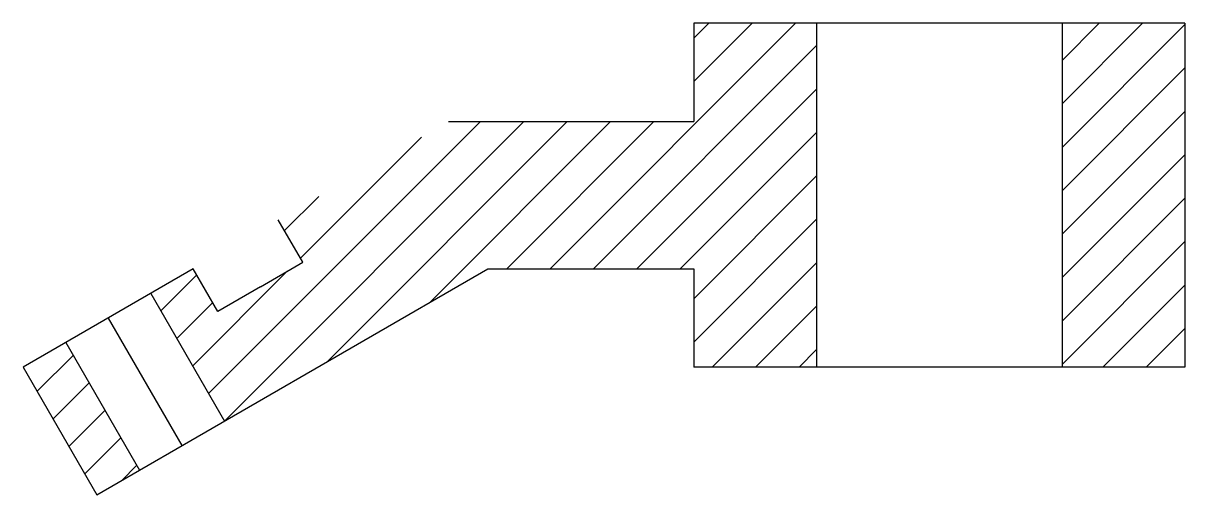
# Model space of a CAD drawing. Header units: inches. Extents: x 691 to 1505, y 476 to 806.
import ezdxf

# ---------------------------------------------------------------- set-up
doc = ezdxf.new("R2010")
doc.units = ezdxf.units.IN
doc.header["$MEASUREMENT"] = 0
doc.layers.add('Hasura', color=4, linetype='Continuous', lineweight=30, plot=False)
doc.layers.add('Perimetru', color=6, linetype='Continuous', lineweight=30, plot=False)

msp = doc.modelspace()

# ---------------------------------------------------------------- hatches: boundary and pattern name
at = {"layer": 'Hasura'}
h = msp.add_hatch(dxfattribs=at)
h.set_pattern_fill('ANSI31', color=256, scale=171.882174)
h.set_pattern_definition([(45, (171.737, -3687.958), (-15.19238, 15.19238), [])])
h.paths.add_polyline_path([(1246.79, 805.84), (1160.85, 805.84), (1160.85, 737.09), (988.97, 737.09), (869.89, 668.34), (887.08, 638.57), (857.3, 621.38), (827.53, 604.19), (810.35, 633.96), (780.57, 616.77), (832.14, 527.46), (1016.6, 633.96), (1160.85, 633.96), (1160.85, 565.21), (1246.79, 565.21)])
h.paths.add_polyline_path([(721.03, 582.4), (691.26, 565.21), (742.83, 475.9), (772.6, 493.08)])
h.paths.add_polyline_path([(1504.62, 805.84), (1418.68, 805.84), (1418.68, 565.21), (1504.62, 565.21)])

# ---------------------------------------------------------------- linework, layer by layer
at = {"layer": 'Perimetru'}
for p, q in [((1504.62, 805.84), (1160.85, 805.84)), ((1160.85, 805.84), (1160.85, 737.09)), ((1246.79, 805.84), (1246.79, 565.21)), ((1418.68, 805.84), (1418.68, 565.21)), ((1504.62, 805.84), (1504.62, 565.21)), ((988.97, 737.09), (1160.85, 737.09)), ((887.08, 638.57), (869.89, 668.34)), ((857.3, 621.38), (887.08, 638.57)), ((810.35, 633.96), (691.26, 565.21)), ((742.83, 475.9), (1016.6, 633.96)), ((827.53, 604.19), (810.35, 633.96)), ((1016.6, 633.96), (1160.85, 633.96)), ((1160.85, 633.96), (1160.85, 565.21)), ((857.3, 621.38), (827.53, 604.19)), ((780.57, 616.77), (832.14, 527.46)), ((750.8, 599.58), (802.37, 510.27)), ((721.03, 582.4), (772.6, 493.08)), ((691.26, 565.21), (742.83, 475.9)), ((1504.62, 565.21), (1160.85, 565.21))]:
    msp.add_line(p, q, dxfattribs=at)

doc.saveas('drawing.dxf')
